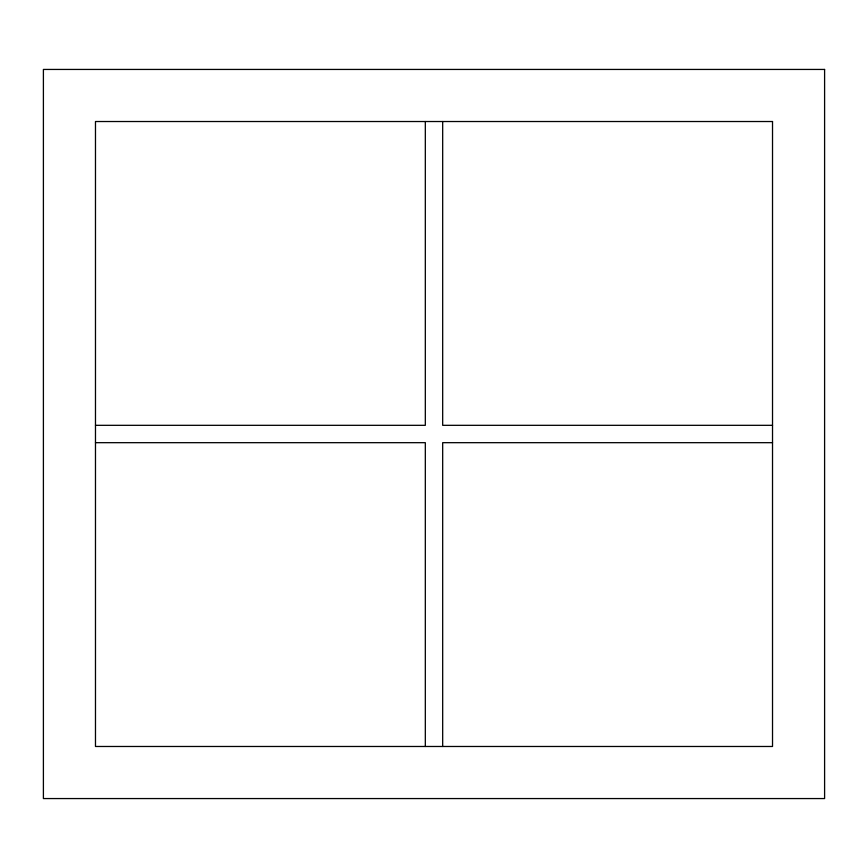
<?xml version="1.0" encoding="UTF-8"?>
<svg xmlns="http://www.w3.org/2000/svg" width="868" height="868" viewBox="0 0 868 868"><rect width="100%" height="100%" fill="white"/><g stroke="black" fill="none" stroke-linecap="round" stroke-linejoin="round"><path stroke-width="1.3" d="M95.48 425.32L425.32 425.32L425.32 121.52M772.52 425.32L442.68 425.32L442.68 121.52M95.48 442.68L425.32 442.68L425.32 746.48M772.52 442.68L442.68 442.68L442.68 746.48M824.6 69.44L43.4 69.44L43.4 798.56L824.6 798.56L824.6 69.44M772.52 121.52L95.48 121.52L95.48 746.48L772.52 746.48L772.52 121.52"/></g></svg>
